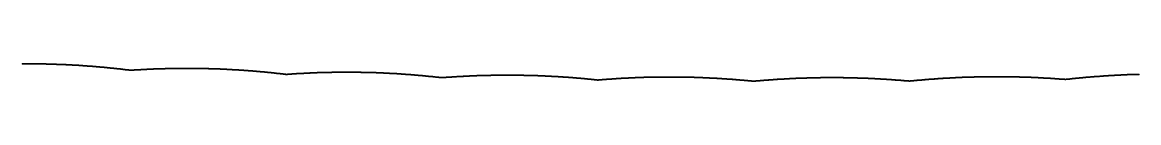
# Model space of a CAD drawing. Header units: metres. Extents: x 0 to 360, y 49 to 117.
# Drawn here: x 247.51 to 258.75, y 66.27 to 66.45 of the extents above; entities that cross this region are included whole.
import ezdxf

# ---------------------------------------------------------------- set-up
doc = ezdxf.new("R2010")
doc.units = ezdxf.units.M

msp = doc.modelspace()

# ---------------------------------------------------------------- linework, layer by layer
for p in [(247.506, 66.449), (247.512, 66.449), (247.518, 66.449), (247.524, 66.449), (247.53, 66.449), (247.536, 66.45), (247.542, 66.45), (247.548, 66.45), (247.554, 66.45), (247.56, 66.45), (247.566, 66.45), (247.573, 66.45), (247.579, 66.45), (247.585, 66.45), (247.591, 66.449), (247.597, 66.449), (247.603, 66.449), (247.609, 66.449), (247.615, 66.449), (247.621, 66.449), (247.627, 66.449), (247.633, 66.449), (247.639, 66.449), (247.645, 66.449), (247.651, 66.449), (247.658, 66.449), (247.664, 66.449), (247.67, 66.449), (247.676, 66.449), (247.682, 66.449), (247.688, 66.449), (247.694, 66.448), (247.7, 66.448), (247.706, 66.448), (247.712, 66.448), (247.718, 66.448), (247.724, 66.448), (247.73, 66.448), (247.737, 66.448), (247.743, 66.448), (247.749, 66.447), (247.755, 66.447), (247.761, 66.447), (247.767, 66.447), (247.773, 66.447), (247.779, 66.447), (247.785, 66.446), (247.791, 66.446), (247.797, 66.446), (247.803, 66.446), (247.809, 66.446), (247.815, 66.446), (247.822, 66.445), (247.828, 66.445), (247.834, 66.445), (247.84, 66.445), (247.846, 66.445), (247.852, 66.444), (247.858, 66.444), (247.864, 66.444), (247.87, 66.444), (247.876, 66.443), (247.882, 66.443), (247.888, 66.443), (247.894, 66.443), (247.901, 66.442), (247.907, 66.442), (247.913, 66.442), (247.919, 66.442), (247.925, 66.441), (247.931, 66.441), (247.937, 66.441), (247.943, 66.441), (247.949, 66.44), (247.955, 66.44), (247.961, 66.44), (247.967, 66.439), (247.973, 66.439), (247.98, 66.439), (247.986, 66.438), (247.992, 66.438), (247.998, 66.438), (248.004, 66.438), (248.01, 66.437), (248.016, 66.437), (248.022, 66.436), (248.028, 66.436), (248.034, 66.436), (248.04, 66.435), (248.046, 66.435), (248.052, 66.435), (248.059, 66.434), (248.065, 66.434), (248.071, 66.434), (248.077, 66.433), (248.083, 66.433), (248.089, 66.432), (248.095, 66.432), (248.101, 66.432), (248.107, 66.431), (248.113, 66.431), (248.119, 66.43), (248.125, 66.43), (248.132, 66.43), (248.138, 66.429), (248.144, 66.429), (248.15, 66.428), (248.156, 66.428), (248.162, 66.427), (248.168, 66.427), (248.174, 66.427), (248.18, 66.426), (248.186, 66.426), (248.192, 66.425), (248.198, 66.425), (248.205, 66.424), (248.211, 66.424), (248.217, 66.423), (248.223, 66.423), (248.229, 66.422), (248.235, 66.422), (248.241, 66.421), (248.247, 66.421), (248.253, 66.42), (248.259, 66.42), (248.265, 66.419), (248.271, 66.419), (248.277, 66.418), (248.284, 66.418), (248.29, 66.417), (248.296, 66.416), (248.302, 66.416), (248.308, 66.415), (248.314, 66.415), (248.32, 66.414), (248.326, 66.414), (248.332, 66.413), (248.338, 66.413), (248.344, 66.412), (248.35, 66.411), (248.357, 66.411), (248.363, 66.41), (248.369, 66.41), (248.375, 66.409), (248.381, 66.408), (248.387, 66.408), (248.393, 66.407), (248.399, 66.407), (248.405, 66.406), (248.411, 66.405), (248.417, 66.405), (248.424, 66.404), (248.43, 66.403), (248.436, 66.403), (248.442, 66.402), (248.448, 66.401), (248.454, 66.401), (248.46, 66.4), (248.466, 66.399), (248.472, 66.399), (248.478, 66.398), (248.484, 66.397), (248.49, 66.397), (248.497, 66.396), (248.503, 66.395), (248.509, 66.395), (248.515, 66.394), (248.521, 66.393), (248.527, 66.392), (248.533, 66.392), (248.539, 66.391), (248.545, 66.39), (248.551, 66.39), (248.557, 66.389), (248.563, 66.388), (248.57, 66.387), (248.576, 66.387), (248.582, 66.386), (248.588, 66.385), (248.594, 66.384), (248.6, 66.384), (248.606, 66.385), (248.612, 66.385), (248.618, 66.385), (248.624, 66.386), (248.63, 66.386), (248.637, 66.387), (248.643, 66.387), (248.649, 66.387), (248.655, 66.388), (248.661, 66.388), (248.667, 66.388), (248.673, 66.389), (248.679, 66.389), (248.685, 66.39), (248.691, 66.39), (248.697, 66.39), (248.704, 66.391), (248.71, 66.391), (248.716, 66.391), (248.722, 66.392), (248.728, 66.392), (248.734, 66.392), (248.74, 66.393), (248.746, 66.393), (248.752, 66.393), (248.758, 66.393), (248.764, 66.394), (248.771, 66.394), (248.777, 66.394), (248.783, 66.395), (248.789, 66.395), (248.795, 66.395), (248.801, 66.395), (248.807, 66.396), (248.813, 66.396), (248.819, 66.396), (248.825, 66.396), (248.831, 66.397), (248.838, 66.397), (248.844, 66.397), (248.85, 66.397), (248.856, 66.398), (248.862, 66.398), (248.868, 66.398), (248.874, 66.398), (248.88, 66.399), (248.886, 66.399), (248.892, 66.399), (248.898, 66.399), (248.905, 66.399), (248.911, 66.4), (248.917, 66.4), (248.923, 66.4), (248.929, 66.4), (248.935, 66.4), (248.941, 66.4), (248.947, 66.401), (248.953, 66.401), (248.959, 66.401), (248.965, 66.401), (248.972, 66.401), (248.978, 66.401), (248.984, 66.401), (248.99, 66.402), (248.996, 66.402), (249.002, 66.402), (249.008, 66.402), (249.014, 66.402), (249.02, 66.402), (249.026, 66.402), (249.033, 66.402), (249.039, 66.402), (249.045, 66.403), (249.051, 66.403), (249.057, 66.403), (249.063, 66.403), (249.069, 66.403), (249.075, 66.403), (249.081, 66.403), (249.087, 66.403), (249.093, 66.403), (249.1, 66.403), (249.106, 66.403), (249.112, 66.403), (249.118, 66.403), (249.124, 66.403), (249.13, 66.403), (249.136, 66.403), (249.142, 66.403), (249.148, 66.403), (249.154, 66.403), (249.161, 66.403), (249.167, 66.403), (249.173, 66.403), (249.179, 66.403), (249.185, 66.403), (249.191, 66.403), (249.197, 66.403), (249.203, 66.403), (249.209, 66.403), (249.215, 66.403), (249.222, 66.403), (249.228, 66.403), (249.234, 66.403), (249.24, 66.403), (249.246, 66.403), (249.252, 66.403), (249.258, 66.403), (249.264, 66.403), (249.27, 66.403), (249.276, 66.403), (249.283, 66.403), (249.289, 66.402), (249.295, 66.402), (249.301, 66.402), (249.307, 66.402), (249.313, 66.402), (249.319, 66.402), (249.325, 66.402), (249.331, 66.402), (249.337, 66.402), (249.344, 66.401), (249.35, 66.401), (249.356, 66.401), (249.362, 66.401), (249.368, 66.401), (249.374, 66.401), (249.38, 66.401), (249.386, 66.4), (249.392, 66.4), (249.398, 66.4), (249.405, 66.4), (249.411, 66.4), (249.417, 66.399), (249.423, 66.399), (249.429, 66.399), (249.435, 66.399), (249.441, 66.399), (249.447, 66.398), (249.453, 66.398), (249.459, 66.398), (249.466, 66.398), (249.472, 66.398), (249.478, 66.397), (249.484, 66.397), (249.49, 66.397), (249.496, 66.397), (249.502, 66.396), (249.508, 66.396), (249.514, 66.396), (249.52, 66.396), (249.527, 66.395), (249.533, 66.395), (249.539, 66.395), (249.545, 66.395), (249.551, 66.394), (249.557, 66.394), (249.563, 66.394), (249.569, 66.393), (249.575, 66.393), (249.582, 66.393), (249.588, 66.392), (249.594, 66.392), (249.6, 66.392), (249.606, 66.391), (249.612, 66.391), (249.618, 66.391), (249.624, 66.39), (249.63, 66.39), (249.636, 66.39), (249.643, 66.389), (249.649, 66.389), (249.655, 66.389), (249.661, 66.388), (249.667, 66.388), (249.673, 66.388), (249.679, 66.387), (249.685, 66.387), (249.691, 66.386), (249.698, 66.386), (249.704, 66.386), (249.71, 66.385), (249.716, 66.385), (249.722, 66.384), (249.728, 66.384), (249.734, 66.384), (249.74, 66.383), (249.746, 66.383), (249.753, 66.382), (249.759, 66.382), (249.765, 66.381), (249.771, 66.381), (249.777, 66.381), (249.783, 66.38), (249.789, 66.38), (249.795, 66.379), (249.801, 66.379), (249.807, 66.378), (249.814, 66.378), (249.82, 66.377), (249.826, 66.377), (249.832, 66.376), (249.838, 66.376), (249.844, 66.375), (249.85, 66.375), (249.856, 66.374), (249.862, 66.374), (249.869, 66.373), (249.875, 66.373), (249.881, 66.372), (249.887, 66.372), (249.893, 66.371), (249.899, 66.371), (249.905, 66.37), (249.911, 66.369), (249.917, 66.369), (249.924, 66.368), (249.93, 66.368), (249.936, 66.367), (249.942, 66.367), (249.948, 66.366), (249.954, 66.365), (249.96, 66.365), (249.966, 66.364), (249.972, 66.364), (249.979, 66.363), (249.985, 66.362), (249.991, 66.362), (249.997, 66.361), (250.003, 66.361), (250.009, 66.36), (250.015, 66.359), (250.021, 66.359), (250.027, 66.358), (250.034, 66.357), (250.04, 66.357), (250.046, 66.356), (250.394, 66.356), (250.401, 66.356), (250.407, 66.357), (250.413, 66.357), (250.419, 66.357), (250.425, 66.357), (250.431, 66.358), (250.437, 66.358), (250.443, 66.358), (250.449, 66.358), (250.456, 66.359), (250.462, 66.359), (250.468, 66.359), (250.474, 66.359), (250.48, 66.36), (250.486, 66.36), (250.492, 66.36), (250.498, 66.36), (250.505, 66.36), (250.511, 66.361), (250.517, 66.361), (250.523, 66.361), (250.529, 66.361), (250.535, 66.361), (250.541, 66.362), (250.547, 66.362), (250.554, 66.362), (250.56, 66.362), (250.566, 66.362), (250.572, 66.362), (250.578, 66.362), (250.584, 66.363), (250.59, 66.363), (250.596, 66.363), (250.602, 66.363), (250.609, 66.363), (250.615, 66.363), (250.621, 66.363), (250.627, 66.364), (250.633, 66.364), (250.639, 66.364), (250.645, 66.364), (250.651, 66.364), (250.658, 66.364), (250.664, 66.364), (250.67, 66.364), (250.676, 66.364), (250.682, 66.364), (250.688, 66.364), (250.694, 66.364), (250.7, 66.364), (250.707, 66.365), (250.713, 66.365), (250.719, 66.365), (250.725, 66.365), (250.731, 66.365), (250.737, 66.365), (250.743, 66.365), (250.749, 66.365), (250.756, 66.365), (250.762, 66.365), (250.768, 66.365), (250.774, 66.365), (250.78, 66.365), (250.786, 66.365), (250.792, 66.365), (250.798, 66.365), (250.805, 66.365), (250.811, 66.365), (250.817, 66.365), (250.823, 66.365), (250.829, 66.365), (250.835, 66.365), (250.841, 66.365), (250.847, 66.364), (250.854, 66.364), (250.86, 66.364), (250.866, 66.364), (250.872, 66.364), (250.878, 66.364), (250.884, 66.364), (250.89, 66.364), (250.897, 66.364), (250.903, 66.364), (250.909, 66.364), (250.915, 66.364), (250.921, 66.363), (250.927, 66.363), (250.933, 66.363), (250.939, 66.363), (250.946, 66.363), (250.952, 66.363), (250.958, 66.363), (250.964, 66.363), (250.97, 66.362), (250.976, 66.362), (250.982, 66.362), (250.988, 66.362), (250.995, 66.362), (251.001, 66.362), (251.007, 66.361), (251.013, 66.361), (251.019, 66.361), (251.025, 66.361), (251.031, 66.361), (251.037, 66.361), (251.044, 66.36), (251.05, 66.36), (251.056, 66.36), (251.062, 66.36), (251.068, 66.36), (251.074, 66.359), (251.08, 66.359), (251.087, 66.359), (251.093, 66.359), (251.099, 66.358), (251.105, 66.358), (251.111, 66.358), (251.117, 66.358), (251.123, 66.357), (251.129, 66.357), (251.136, 66.357), (251.142, 66.357), (251.148, 66.356), (251.154, 66.356), (250.052, 66.355), (250.058, 66.355), (250.064, 66.354), (250.07, 66.353), (250.076, 66.353), (250.082, 66.352), (250.089, 66.351), (250.095, 66.351), (250.101, 66.35), (250.107, 66.349), (250.113, 66.349), (250.119, 66.348), (250.125, 66.347), (250.131, 66.347), (250.137, 66.346), (250.144, 66.345), (250.15, 66.344), (250.156, 66.344), (250.162, 66.343), (250.168, 66.343), (250.174, 66.343), (250.18, 66.344), (250.186, 66.344), (250.193, 66.344), (250.199, 66.345), (250.205, 66.345), (250.211, 66.346), (250.217, 66.346), (250.223, 66.347), (250.229, 66.347), (250.235, 66.347), (250.241, 66.348), (250.248, 66.348), (250.254, 66.349), (250.26, 66.349), (250.266, 66.349), (250.272, 66.35), (250.278, 66.35), (250.284, 66.35), (250.29, 66.351), (250.296, 66.351), (250.303, 66.351), (250.309, 66.352), (250.315, 66.352), (250.321, 66.352), (250.327, 66.353), (250.333, 66.353), (250.339, 66.353), (250.345, 66.354), (250.352, 66.354), (250.358, 66.354), (250.364, 66.355), (250.37, 66.355), (250.376, 66.355), (250.382, 66.356), (250.388, 66.356), (251.16, 66.356), (251.166, 66.355), (251.172, 66.355), (251.179, 66.355), (251.185, 66.355), (251.191, 66.354), (251.197, 66.354), (251.203, 66.354), (251.209, 66.353), (251.215, 66.353), (251.221, 66.353), (251.228, 66.352), (251.234, 66.352), (251.24, 66.352), (251.246, 66.351), (251.252, 66.351), (251.258, 66.351), (251.264, 66.35), (251.271, 66.35), (251.277, 66.35), (251.283, 66.349), (251.289, 66.349), (251.295, 66.348), (251.301, 66.348), (251.307, 66.348), (251.313, 66.347), (251.32, 66.347), (251.326, 66.346), (251.332, 66.346), (251.338, 66.346), (251.344, 66.345), (251.35, 66.345), (251.356, 66.344), (251.363, 66.344), (251.369, 66.343), (251.375, 66.343), (251.381, 66.343), (251.387, 66.342), (251.393, 66.342), (251.399, 66.341), (251.406, 66.341), (251.412, 66.34), (251.418, 66.34), (251.424, 66.339), (251.43, 66.339), (251.436, 66.338), (251.442, 66.338), (251.448, 66.337), (251.455, 66.337), (251.461, 66.336), (251.467, 66.336), (251.473, 66.335), (251.479, 66.335), (251.485, 66.334), (251.491, 66.334), (251.498, 66.333), (251.504, 66.333), (251.51, 66.332), (251.516, 66.332), (251.522, 66.331), (251.528, 66.33), (251.534, 66.33), (251.541, 66.329), (251.547, 66.329), (251.553, 66.328), (251.559, 66.328), (251.565, 66.327), (251.571, 66.326), (251.577, 66.326), (251.584, 66.325), (251.59, 66.325), (251.596, 66.324), (251.602, 66.323), (251.608, 66.323), (251.614, 66.322), (251.62, 66.322), (251.627, 66.321), (251.633, 66.32), (251.639, 66.32), (251.645, 66.319), (251.651, 66.318), (251.657, 66.318), (251.663, 66.317), (251.67, 66.316), (251.676, 66.316), (251.682, 66.315), (251.688, 66.314), (251.694, 66.314), (251.7, 66.313), (251.706, 66.312), (251.712, 66.312), (251.719, 66.311), (251.725, 66.31), (251.731, 66.31), (251.737, 66.31), (251.743, 66.31), (251.749, 66.31), (251.755, 66.311), (251.762, 66.311), (251.768, 66.312), (251.774, 66.312), (251.78, 66.313), (251.786, 66.313), (251.792, 66.314), (251.799, 66.314), (251.805, 66.315), (251.811, 66.315), (251.817, 66.315), (251.823, 66.316), (251.829, 66.316), (251.835, 66.317), (251.842, 66.317), (251.848, 66.317), (251.854, 66.318), (251.86, 66.318), (251.866, 66.319), (251.872, 66.319), (251.878, 66.319), (251.885, 66.32), (251.891, 66.32), (251.897, 66.32), (251.903, 66.321), (251.909, 66.321), (251.915, 66.322), (251.921, 66.322), (251.928, 66.322), (251.934, 66.323), (251.94, 66.323), (251.946, 66.323), (251.952, 66.324), (251.958, 66.324), (251.964, 66.324), (251.971, 66.325), (251.977, 66.325), (251.983, 66.325), (251.989, 66.325), (251.995, 66.326), (252.001, 66.326), (252.007, 66.326), (252.014, 66.327), (252.02, 66.327), (252.026, 66.327), (252.032, 66.327), (252.038, 66.328), (252.044, 66.328), (252.051, 66.328), (252.057, 66.328), (252.063, 66.329), (252.069, 66.329), (252.075, 66.329), (252.081, 66.329), (252.087, 66.33), (252.094, 66.33), (252.1, 66.33), (252.106, 66.33), (252.112, 66.33), (252.118, 66.331), (252.124, 66.331), (252.13, 66.331), (252.137, 66.331), (252.143, 66.331), (252.149, 66.332), (252.155, 66.332), (252.161, 66.332), (252.167, 66.332), (252.174, 66.332), (252.18, 66.332), (252.186, 66.333), (252.192, 66.333), (252.198, 66.333), (252.204, 66.333), (252.21, 66.333), (252.217, 66.333), (252.223, 66.333), (252.229, 66.334), (252.235, 66.334), (252.241, 66.334), (252.247, 66.334), (252.253, 66.334), (252.26, 66.334), (252.266, 66.334), (252.272, 66.334), (252.278, 66.334), (252.284, 66.334), (252.29, 66.335), (252.297, 66.335), (252.303, 66.335), (252.309, 66.335), (252.315, 66.335), (252.321, 66.335), (252.327, 66.335), (252.333, 66.335), (252.34, 66.335), (252.346, 66.335), (252.352, 66.335), (252.358, 66.335), (252.364, 66.335), (252.37, 66.335), (252.377, 66.335), (252.383, 66.335), (252.389, 66.335), (252.395, 66.335), (252.401, 66.335), (252.407, 66.335), (252.414, 66.335), (252.42, 66.335), (252.426, 66.335), (252.432, 66.335), (252.438, 66.335), (252.444, 66.335), (252.45, 66.335), (252.457, 66.335), (252.463, 66.335), (252.469, 66.335), (252.475, 66.335), (252.481, 66.335), (252.487, 66.335), (252.494, 66.335), (252.5, 66.334), (252.506, 66.334), (252.512, 66.334), (252.518, 66.334), (252.524, 66.334), (252.531, 66.334), (252.537, 66.334), (252.543, 66.334), (252.549, 66.334), (252.555, 66.334), (252.561, 66.333), (252.567, 66.333), (252.574, 66.333), (252.58, 66.333), (252.586, 66.333), (252.592, 66.333), (252.598, 66.333), (252.604, 66.332), (252.611, 66.332), (252.617, 66.332), (252.623, 66.332), (252.629, 66.332), (252.635, 66.332), (252.641, 66.331), (252.648, 66.331), (252.654, 66.331), (252.66, 66.331), (252.666, 66.331), (252.672, 66.33), (252.678, 66.33), (252.685, 66.33), (252.691, 66.33), (252.697, 66.33), (252.703, 66.329), (252.709, 66.329), (252.715, 66.329), (252.721, 66.329), (252.728, 66.328), (252.734, 66.328), (252.74, 66.328), (252.746, 66.328), (252.752, 66.327), (252.758, 66.327), (252.765, 66.327), (252.771, 66.327), (252.777, 66.326), (252.783, 66.326), (252.789, 66.326), (252.795, 66.325), (252.802, 66.325), (252.808, 66.325), (252.814, 66.325), (252.82, 66.324), (252.826, 66.324), (252.832, 66.324), (252.839, 66.323), (252.845, 66.323), (252.851, 66.323), (252.857, 66.322), (252.863, 66.322), (252.869, 66.322), (252.876, 66.321), (252.882, 66.321), (252.888, 66.321), (252.894, 66.32), (252.9, 66.32), (252.906, 66.319), (252.913, 66.319), (252.919, 66.319), (252.925, 66.318), (252.931, 66.318), (252.937, 66.317), (252.943, 66.317), (252.95, 66.317), (252.956, 66.316), (252.962, 66.316), (252.968, 66.315), (252.974, 66.315), (252.98, 66.315), (252.987, 66.314), (252.993, 66.314), (252.999, 66.313), (253.005, 66.313), (253.011, 66.312), (253.017, 66.312), (253.024, 66.311), (253.03, 66.311), (253.036, 66.31), (253.042, 66.31), (253.048, 66.31), (253.054, 66.309), (253.061, 66.309), (253.067, 66.308), (253.073, 66.308), (253.079, 66.307), (253.085, 66.307), (253.091, 66.306), (253.098, 66.306), (253.104, 66.305), (253.11, 66.304), (253.116, 66.304), (253.122, 66.303), (253.128, 66.303), (253.135, 66.302), (253.141, 66.302), (253.147, 66.301), (253.153, 66.301), (253.159, 66.3), (253.165, 66.3), (253.172, 66.299), (253.178, 66.298), (253.184, 66.298), (253.19, 66.297), (253.196, 66.297), (253.202, 66.296), (253.209, 66.295), (253.215, 66.295), (253.221, 66.294), (253.227, 66.294), (253.233, 66.293), (253.239, 66.292), (253.246, 66.292), (253.252, 66.291), (253.258, 66.291), (253.264, 66.29), (253.27, 66.289), (253.277, 66.289), (253.283, 66.288), (253.289, 66.287), (253.295, 66.287), (253.301, 66.286), (253.307, 66.286), (253.314, 66.287), (253.32, 66.287), (253.326, 66.288), (253.332, 66.288), (253.338, 66.289), (253.344, 66.289), (253.351, 66.29), (253.357, 66.29), (253.363, 66.291), (253.369, 66.291), (253.375, 66.292), (253.381, 66.292), (253.388, 66.292), (253.394, 66.293), (253.4, 66.293), (253.406, 66.294), (253.412, 66.294), (253.419, 66.295), (253.425, 66.295), (253.431, 66.296), (253.437, 66.296), (253.443, 66.296), (253.449, 66.297), (253.456, 66.297), (253.462, 66.298), (253.468, 66.298), (253.474, 66.299), (253.48, 66.299), (253.486, 66.299), (253.493, 66.3), (253.499, 66.3), (253.505, 66.3), (253.511, 66.301), (253.517, 66.301), (253.524, 66.302), (253.53, 66.302), (253.536, 66.302), (253.542, 66.303), (253.548, 66.303), (253.554, 66.303), (253.561, 66.304), (253.567, 66.304), (253.573, 66.304), (253.579, 66.305), (253.585, 66.305), (253.591, 66.305), (253.598, 66.306), (253.604, 66.306), (253.61, 66.306), (253.616, 66.307), (253.622, 66.307), (253.629, 66.307), (253.635, 66.307), (253.641, 66.308), (253.647, 66.308), (253.653, 66.308), (253.659, 66.309), (253.666, 66.309), (253.672, 66.309), (253.678, 66.309), (253.684, 66.31), (253.69, 66.31), (253.697, 66.31), (253.703, 66.31), (253.709, 66.311), (253.715, 66.311), (253.721, 66.311), (253.727, 66.311), (253.734, 66.311), (253.74, 66.312), (253.746, 66.312), (253.752, 66.312), (253.758, 66.312), (253.765, 66.312), (253.771, 66.313), (253.777, 66.313), (253.783, 66.313), (253.789, 66.313), (253.795, 66.313), (253.802, 66.313), (253.808, 66.314), (253.814, 66.314), (253.82, 66.314), (253.826, 66.314), (253.833, 66.314), (253.839, 66.314), (253.845, 66.314), (253.851, 66.315), (253.857, 66.315), (253.863, 66.315), (253.87, 66.315), (253.876, 66.315), (253.882, 66.315), (253.888, 66.315), (253.894, 66.315), (253.901, 66.315), (253.907, 66.316), (253.913, 66.316), (253.919, 66.316), (253.925, 66.316), (253.932, 66.316), (253.938, 66.316), (253.944, 66.316), (253.95, 66.316), (253.956, 66.316), (253.962, 66.316), (253.969, 66.316), (253.975, 66.316), (253.981, 66.316), (253.987, 66.316), (253.993, 66.316), (254, 66.316), (254.006, 66.316), (254.012, 66.316), (254.018, 66.316), (254.024, 66.316), (254.03, 66.316), (254.037, 66.316), (254.043, 66.316), (254.049, 66.316), (254.055, 66.316), (254.061, 66.316), (254.068, 66.316), (254.074, 66.316), (254.08, 66.316), (254.086, 66.316), (254.092, 66.316), (254.099, 66.316), (254.105, 66.316), (254.111, 66.316), (254.117, 66.316), (254.123, 66.316), (254.13, 66.316), (254.136, 66.316), (254.142, 66.315), (254.148, 66.315), (254.154, 66.315), (254.16, 66.315), (254.167, 66.315), (254.173, 66.315), (254.179, 66.315), (254.185, 66.315), (254.191, 66.315), (254.198, 66.314), (254.204, 66.314), (254.21, 66.314), (254.216, 66.314), (254.222, 66.314), (254.229, 66.314), (254.235, 66.314), (254.241, 66.313), (254.247, 66.313), (254.253, 66.313), (254.26, 66.313), (254.266, 66.313), (254.272, 66.313), (254.278, 66.312), (254.284, 66.312), (254.29, 66.312), (254.297, 66.312), (254.303, 66.312), (254.309, 66.311), (254.315, 66.311), (254.321, 66.311), (254.328, 66.311), (254.334, 66.311), (254.34, 66.31), (254.346, 66.31), (254.352, 66.31), (254.359, 66.31), (254.365, 66.309), (254.371, 66.309), (254.377, 66.309), (254.383, 66.309), (254.39, 66.308), (254.396, 66.308), (254.402, 66.308), (254.408, 66.307), (254.414, 66.307), (254.421, 66.307), (254.427, 66.307), (254.433, 66.306), (254.439, 66.306), (254.445, 66.306), (254.452, 66.305), (254.458, 66.305), (254.464, 66.305), (254.47, 66.304), (254.476, 66.304), (254.483, 66.304), (254.489, 66.303), (254.495, 66.303), (254.501, 66.303), (254.507, 66.302), (254.514, 66.302), (254.52, 66.302), (254.526, 66.301), (254.532, 66.301), (254.538, 66.301), (254.545, 66.3), (254.551, 66.3), (254.557, 66.299), (254.563, 66.299), (254.569, 66.299), (254.576, 66.298), (254.582, 66.298), (254.588, 66.297), (254.594, 66.297), (254.6, 66.297), (254.606, 66.296), (254.613, 66.296), (254.619, 66.295), (254.625, 66.295), (254.631, 66.294), (254.637, 66.294), (254.644, 66.294), (254.65, 66.293), (254.656, 66.293), (254.662, 66.292), (254.668, 66.292), (254.675, 66.291), (254.681, 66.291), (254.687, 66.29), (254.693, 66.29), (254.699, 66.289), (254.706, 66.289), (254.712, 66.288), (254.718, 66.288), (254.724, 66.287), (254.731, 66.287), (254.737, 66.286), (254.743, 66.286), (254.749, 66.285), (254.755, 66.285), (254.762, 66.284), (254.768, 66.284), (254.774, 66.283), (254.78, 66.282), (254.786, 66.282), (254.793, 66.281), (254.799, 66.281), (254.805, 66.28), (254.811, 66.28), (254.817, 66.279), (254.824, 66.278), (254.83, 66.278), (254.836, 66.277), (254.842, 66.277), (254.848, 66.276), (254.855, 66.275), (254.861, 66.275), (254.867, 66.274), (254.873, 66.274), (254.879, 66.274), (254.886, 66.275), (254.892, 66.275), (254.898, 66.276), (254.904, 66.276), (254.91, 66.277), (254.917, 66.278), (254.923, 66.278), (254.929, 66.279), (254.935, 66.279), (254.941, 66.28), (254.948, 66.28), (254.954, 66.281), (254.96, 66.281), (254.966, 66.282), (254.972, 66.282), (254.979, 66.283), (254.985, 66.283), (254.991, 66.284), (254.997, 66.284), (255.004, 66.285), (255.01, 66.285), (255.016, 66.286), (255.022, 66.286), (255.028, 66.287), (255.035, 66.287), (255.041, 66.288), (255.047, 66.288), (255.053, 66.288), (255.059, 66.289), (255.066, 66.289), (255.072, 66.29), (255.078, 66.29), (255.084, 66.291), (255.09, 66.291), (255.097, 66.291), (255.103, 66.292), (255.109, 66.292), (255.115, 66.293), (255.121, 66.293), (255.128, 66.293), (255.134, 66.294), (255.14, 66.294), (255.146, 66.295), (255.153, 66.295), (255.159, 66.295), (255.165, 66.296), (255.171, 66.296), (255.177, 66.296), (255.184, 66.297), (255.19, 66.297), (255.196, 66.297), (255.202, 66.298), (255.208, 66.298), (255.215, 66.298), (255.221, 66.299), (255.227, 66.299), (255.233, 66.299), (255.239, 66.3), (255.246, 66.3), (255.252, 66.3), (255.258, 66.301), (255.264, 66.301), (255.271, 66.301), (255.277, 66.301), (255.283, 66.302), (255.289, 66.302), (255.295, 66.302), (255.302, 66.303), (255.308, 66.303), (255.314, 66.303), (255.32, 66.303), (255.326, 66.304), (255.333, 66.304), (255.339, 66.304), (255.345, 66.304), (255.351, 66.305), (255.358, 66.305), (255.364, 66.305), (255.37, 66.305), (255.376, 66.305), (255.382, 66.306), (255.389, 66.306), (255.395, 66.306), (255.401, 66.306), (255.407, 66.306), (255.413, 66.307), (255.42, 66.307), (255.426, 66.307), (255.432, 66.307), (255.438, 66.307), (255.445, 66.307), (255.451, 66.308), (255.457, 66.308), (255.463, 66.308), (255.469, 66.308), (255.476, 66.308), (255.482, 66.308), (255.488, 66.308), (255.494, 66.309), (255.501, 66.309), (255.507, 66.309), (255.513, 66.309), (255.519, 66.309), (255.525, 66.309), (255.532, 66.309), (255.538, 66.309), (255.544, 66.309), (255.55, 66.31), (255.557, 66.31), (255.563, 66.31), (255.569, 66.31), (255.575, 66.31), (255.581, 66.31), (255.588, 66.31), (255.594, 66.31), (255.6, 66.31), (255.606, 66.31), (255.612, 66.31), (255.619, 66.31), (255.625, 66.31), (255.631, 66.31), (255.637, 66.31), (255.644, 66.31), (255.65, 66.31), (255.656, 66.31), (255.662, 66.31), (255.668, 66.31), (255.675, 66.31), (255.681, 66.31), (255.687, 66.31), (255.693, 66.31), (255.7, 66.31), (255.706, 66.31), (255.712, 66.31), (255.718, 66.31), (255.724, 66.31), (255.731, 66.31), (255.737, 66.31), (255.743, 66.31), (255.749, 66.31), (255.756, 66.31), (255.762, 66.31), (255.768, 66.31), (255.774, 66.31), (255.78, 66.309), (255.787, 66.309), (255.793, 66.309), (255.799, 66.309), (255.805, 66.309), (255.812, 66.309), (255.818, 66.309), (255.824, 66.309), (255.83, 66.309), (255.837, 66.309), (255.843, 66.308), (255.849, 66.308), (255.855, 66.308), (255.861, 66.308), (255.868, 66.308), (255.874, 66.308), (255.88, 66.308), (255.886, 66.307), (255.893, 66.307), (255.899, 66.307), (255.905, 66.307), (255.911, 66.307), (255.917, 66.307), (255.924, 66.306), (255.93, 66.306), (255.936, 66.306), (255.942, 66.306), (255.949, 66.306), (255.955, 66.305), (255.961, 66.305), (255.967, 66.305), (255.973, 66.305), (255.98, 66.304), (255.986, 66.304), (255.992, 66.304), (255.998, 66.304), (256.005, 66.304), (256.011, 66.303), (256.017, 66.303), (256.023, 66.303), (256.03, 66.302), (256.036, 66.302), (256.042, 66.302), (256.048, 66.302), (256.054, 66.301), (256.061, 66.301), (256.067, 66.301), (256.073, 66.301), (256.079, 66.3), (256.086, 66.3), (256.092, 66.3), (256.098, 66.299), (256.104, 66.299), (256.111, 66.299), (256.117, 66.298), (256.123, 66.298), (256.129, 66.298), (256.135, 66.297), (256.142, 66.297), (256.148, 66.297), (256.154, 66.296), (256.16, 66.296), (256.167, 66.296), (256.173, 66.295), (256.179, 66.295), (256.185, 66.294), (256.192, 66.294), (256.198, 66.294), (256.204, 66.293), (256.21, 66.293), (256.217, 66.292), (256.223, 66.292), (256.229, 66.292), (256.235, 66.291), (256.241, 66.291), (256.248, 66.29), (256.254, 66.29), (256.26, 66.29), (256.266, 66.289), (256.273, 66.289), (256.279, 66.288), (256.285, 66.288), (256.291, 66.287), (256.298, 66.287), (256.304, 66.286), (256.31, 66.286), (256.316, 66.285), (256.322, 66.285), (256.329, 66.285), (256.335, 66.284), (256.341, 66.284), (256.347, 66.283), (256.354, 66.283), (256.36, 66.282), (256.366, 66.282), (256.372, 66.281), (256.379, 66.281), (256.385, 66.28), (256.391, 66.279), (256.397, 66.279), (256.404, 66.278), (256.41, 66.278), (256.416, 66.277), (256.422, 66.277), (256.429, 66.276), (256.435, 66.276), (256.441, 66.275), (256.447, 66.275), (256.453, 66.276), (256.46, 66.277), (256.466, 66.277), (256.472, 66.278), (256.478, 66.278), (256.485, 66.279), (256.491, 66.28), (256.497, 66.28), (256.503, 66.281), (256.51, 66.281), (256.516, 66.282), (256.522, 66.283), (256.528, 66.283), (256.535, 66.284), (256.541, 66.284), (256.547, 66.285), (256.553, 66.285), (256.56, 66.286), (256.566, 66.286), (256.572, 66.287), (256.578, 66.288), (256.584, 66.288), (256.591, 66.289), (256.597, 66.289), (256.603, 66.29), (256.609, 66.29), (256.616, 66.291), (256.622, 66.291), (256.628, 66.292), (256.634, 66.292), (256.641, 66.293), (256.647, 66.293), (256.653, 66.294), (256.659, 66.294), (256.666, 66.295), (256.672, 66.295), (256.678, 66.296), (256.684, 66.296), (256.691, 66.296), (256.697, 66.297), (256.703, 66.297), (256.709, 66.298), (256.716, 66.298), (256.722, 66.299), (256.728, 66.299), (256.734, 66.3), (256.741, 66.3), (256.747, 66.3), (256.753, 66.301), (256.759, 66.301), (256.766, 66.302), (256.772, 66.302), (256.778, 66.302), (256.784, 66.303), (256.791, 66.303), (256.797, 66.304), (256.803, 66.304), (256.809, 66.304), (256.816, 66.305), (256.822, 66.305), (256.828, 66.305), (256.834, 66.306), (256.841, 66.306), (256.847, 66.306), (256.853, 66.307), (256.859, 66.307), (256.866, 66.307), (256.872, 66.308), (256.878, 66.308), (256.884, 66.308), (256.89, 66.309), (256.897, 66.309), (256.903, 66.309), (256.909, 66.31), (256.915, 66.31), (256.922, 66.31), (256.928, 66.311), (256.934, 66.311), (256.94, 66.311), (256.947, 66.311), (256.953, 66.312), (256.959, 66.312), (256.965, 66.312), (256.972, 66.312), (256.978, 66.313), (256.984, 66.313), (256.99, 66.313), (256.997, 66.313), (257.003, 66.314), (257.009, 66.314), (257.015, 66.314), (257.022, 66.314), (257.028, 66.315), (257.034, 66.315), (257.04, 66.315), (257.047, 66.315), (257.053, 66.315), (257.059, 66.316), (257.066, 66.316), (257.072, 66.316), (257.078, 66.316), (257.084, 66.316), (257.091, 66.316), (257.097, 66.317), (257.103, 66.317), (257.109, 66.317), (257.116, 66.317), (257.122, 66.317), (257.128, 66.317), (257.134, 66.317), (257.141, 66.318), (257.147, 66.318), (257.153, 66.318), (257.159, 66.318), (257.166, 66.318), (257.172, 66.318), (257.178, 66.318), (257.184, 66.318), (257.191, 66.318), (257.197, 66.319), (257.203, 66.319), (257.209, 66.319), (257.216, 66.319), (257.222, 66.319), (257.228, 66.319), (257.234, 66.319), (257.241, 66.319), (257.247, 66.319), (257.253, 66.319), (257.259, 66.319), (257.266, 66.319), (257.272, 66.319), (257.278, 66.319), (257.284, 66.319), (257.291, 66.319), (257.297, 66.319), (257.303, 66.319), (257.309, 66.319), (257.316, 66.319), (257.322, 66.319), (257.328, 66.319), (257.334, 66.319), (257.341, 66.319), (257.347, 66.319), (257.353, 66.319), (257.36, 66.319), (257.366, 66.319), (257.372, 66.319), (257.378, 66.319), (257.385, 66.319), (257.391, 66.319), (257.397, 66.319), (257.403, 66.319), (257.41, 66.319), (257.416, 66.319), (257.422, 66.319), (257.428, 66.319), (257.435, 66.319), (257.441, 66.319), (257.447, 66.319), (257.453, 66.318), (257.46, 66.318), (257.466, 66.318), (257.472, 66.318), (257.478, 66.318), (257.485, 66.318), (257.491, 66.318), (257.497, 66.318), (257.504, 66.318), (257.51, 66.317), (257.516, 66.317), (257.522, 66.317), (257.529, 66.317), (257.535, 66.317), (257.541, 66.317), (257.547, 66.317), (257.554, 66.316), (257.56, 66.316), (257.566, 66.316), (257.572, 66.316), (257.579, 66.316), (257.585, 66.315), (257.591, 66.315), (257.597, 66.315), (257.604, 66.315), (257.61, 66.315), (257.616, 66.314), (257.623, 66.314), (257.629, 66.314), (257.635, 66.314), (257.641, 66.314), (257.648, 66.313), (257.654, 66.313), (257.66, 66.313), (257.666, 66.313), (257.673, 66.312), (257.679, 66.312), (257.685, 66.312), (257.691, 66.312), (257.698, 66.311), (257.704, 66.311), (257.71, 66.311), (257.717, 66.31), (257.723, 66.31), (257.729, 66.31), (257.735, 66.31), (257.742, 66.309), (257.748, 66.309), (257.754, 66.309), (257.76, 66.308), (257.767, 66.308), (257.773, 66.308), (257.779, 66.307), (257.785, 66.307), (257.792, 66.307), (257.798, 66.306), (257.804, 66.306), (257.811, 66.306), (257.817, 66.305), (257.823, 66.305), (257.829, 66.305), (257.836, 66.304), (257.842, 66.304), (257.848, 66.303), (257.854, 66.303), (257.861, 66.303), (257.867, 66.302), (257.873, 66.302), (257.879, 66.301), (257.886, 66.301), (257.892, 66.301), (257.898, 66.3), (257.905, 66.3), (257.911, 66.299), (257.917, 66.299), (257.923, 66.299), (257.93, 66.298), (257.936, 66.298), (257.942, 66.297), (257.948, 66.297), (257.955, 66.296), (257.961, 66.296), (257.967, 66.295), (257.974, 66.295), (257.98, 66.294), (257.986, 66.294), (257.992, 66.293), (257.999, 66.293), (258.005, 66.293), (258.011, 66.292), (258.017, 66.292), (258.024, 66.293), (258.03, 66.294), (258.036, 66.294), (258.043, 66.295), (258.049, 66.296), (258.055, 66.296), (258.061, 66.297), (258.068, 66.298), (258.074, 66.298), (258.08, 66.299), (258.086, 66.3), (258.093, 66.3), (258.099, 66.301), (258.105, 66.302), (258.112, 66.302), (258.118, 66.303), (258.124, 66.303), (258.13, 66.304), (258.137, 66.305), (258.143, 66.305), (258.149, 66.306), (258.156, 66.307), (258.162, 66.307), (258.168, 66.308), (258.174, 66.308), (258.181, 66.309), (258.187, 66.309), (258.193, 66.31), (258.199, 66.311), (258.206, 66.311), (258.212, 66.312), (258.218, 66.312), (258.225, 66.313), (258.231, 66.313), (258.237, 66.314), (258.243, 66.315), (258.25, 66.315), (258.256, 66.316), (258.262, 66.316), (258.269, 66.317), (258.275, 66.317), (258.281, 66.318), (258.287, 66.318), (258.294, 66.319), (258.3, 66.319), (258.306, 66.32), (258.313, 66.32), (258.319, 66.321), (258.325, 66.321), (258.331, 66.322), (258.338, 66.322), (258.344, 66.323), (258.35, 66.323), (258.356, 66.323), (258.363, 66.324), (258.369, 66.324), (258.375, 66.325), (258.382, 66.325), (258.388, 66.326), (258.394, 66.326), (258.4, 66.327), (258.407, 66.327), (258.413, 66.327), (258.419, 66.328), (258.426, 66.328), (258.432, 66.329), (258.438, 66.329), (258.444, 66.329), (258.451, 66.33), (258.457, 66.33), (258.463, 66.331), (258.47, 66.331), (258.476, 66.331), (258.482, 66.332), (258.488, 66.332), (258.495, 66.332), (258.501, 66.333), (258.507, 66.333), (258.514, 66.334), (258.52, 66.334), (258.526, 66.334), (258.532, 66.335), (258.539, 66.335), (258.545, 66.335), (258.551, 66.335), (258.558, 66.336), (258.564, 66.336), (258.57, 66.336), (258.576, 66.337), (258.583, 66.337), (258.589, 66.337), (258.595, 66.338), (258.602, 66.338), (258.608, 66.338), (258.614, 66.338), (258.62, 66.339), (258.627, 66.339), (258.633, 66.339), (258.639, 66.34), (258.646, 66.34), (258.652, 66.34), (258.658, 66.34), (258.664, 66.34), (258.671, 66.341), (258.677, 66.341), (258.683, 66.341), (258.69, 66.341), (258.696, 66.342), (258.702, 66.342), (258.708, 66.342), (258.715, 66.342), (258.721, 66.342), (258.727, 66.343), (258.734, 66.343), (258.74, 66.343), (258.746, 66.343), (258.753, 66.343)]:
    msp.add_point(p)

doc.saveas('drawing.dxf')
